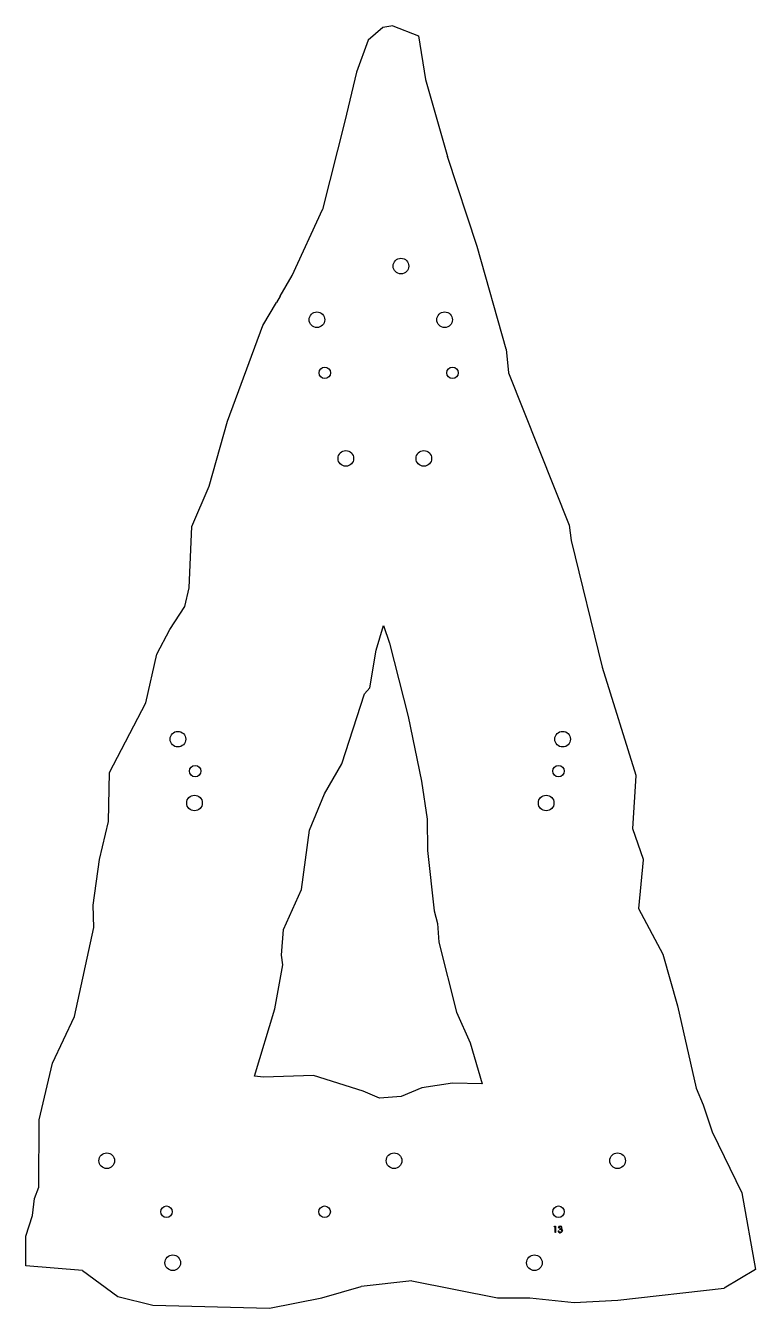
# Model space of a CAD drawing. Header units: millimetres. Extents: x 67 to 638, y 94 to 1099.
import ezdxf

# ---------------------------------------------------------------- set-up
doc = ezdxf.new("R2010")
doc.units = ezdxf.units.MM
doc.linetypes.add('SLD-Durchgehend', pattern=[0])

msp = doc.modelspace()

# ---------------------------------------------------------------- linework, layer by layer
at = {"color": 7, "linetype": 'SLD-Durchgehend', "lineweight": 25}
for p, q in [((346.9, 1097.8), (335.3, 1087.9)), ((354.7, 1099.2), (346.9, 1097.8)), ((354.7, 1099.2), (374.6, 1091.4)), ((335.3, 1087.9), (326.2, 1062.7)), ((374.6, 1091.4), (380.1, 1057.1)), ((326.2, 1062.7), (317, 1024.3)), ((380.1, 1057.1), (397.5, 996.7)), ((317, 1024.3), (299.5, 955.1)), ((420.6, 926.1), (397.5, 996.7)), ((275.8, 903.5), (299.5, 955.1)), ((443.4, 845.7), (420.6, 926.1)), ((266.4, 887.3), (275.8, 903.5)), ((266.4, 887.3), (263.6, 882.4)), ((252.9, 864.2), (263.6, 882.4)), ((225.2, 789.3), (252.9, 864.2)), ((443.4, 845.7), (445.1, 827.1)), ((445.1, 827.1), (492.6, 707.7)), ((210.8, 738.3), (225.2, 789.3)), ((197.1, 706.7), (210.8, 738.3)), ((195, 658.7), (197.1, 706.7)), ((492.6, 707.7), (494.3, 695.9)), ((494.3, 695.9), (518.6, 596.5)), ((191.8, 644), (195, 658.7)), ((180, 626.1), (191.8, 644)), ((169.8, 606.6), (180, 626.1)), ((341.5, 609.8), (347.2, 629.2)), ((347.2, 629.2), (352.1, 615.4)), ((352.1, 615.4), (366.5, 557.9)), ((161.2, 568.7), (169.8, 606.6)), ((336.5, 580.4), (341.5, 609.8)), ((518.6, 596.5), (544.8, 511.8)), ((314.8, 520.7), (332.5, 575.7)), ((332.5, 575.7), (336.5, 580.4)), ((132.7, 514.1), (161.2, 568.7)), ((366.5, 557.9), (377, 507.2)), ((132, 475.5), (132.7, 514.1)), ((301.1, 497.3), (314.8, 520.7)), ((377, 507.2), (381.4, 477.4)), ((544.9, 511.3), (542.4, 470.2)), ((544.8, 511.8), (544.9, 511.3)), ((289.4, 468.8), (301.1, 497.3)), ((125, 445.8), (132, 475.5)), ((381.4, 477.4), (381.7, 452.9)), ((283, 422.3), (289.4, 468.8)), ((542.4, 470.2), (550.7, 446.1)), ((381.7, 452.9), (387, 405.6)), ((119.9, 410.1), (125, 445.8)), ((550.7, 445.6), (547, 407.4)), ((550.7, 446.1), (550.7, 445.6)), ((269.1, 391), (283, 422.3)), ((120.4, 392.5), (119.9, 410.1)), ((387, 405.6), (389.6, 395.7)), ((547, 407.4), (566, 371.6)), ((105.4, 322.8), (120.4, 392.5)), ((389.6, 395.7), (390.7, 381)), ((267.5, 370.8), (269.1, 391)), ((390.7, 381), (404.6, 326.1)), ((262.1, 328.8), (268.5, 363.3)), ((268.5, 363.3), (267.5, 370.8)), ((566, 371.6), (577.6, 331.1)), ((88, 286.2), (105.4, 322.8)), ((246.2, 276.1), (262.1, 328.8)), ((404.6, 326.1), (415.2, 302.1)), ((577.6, 331.1), (592.1, 266.7)), ((415.2, 302.1), (424.7, 270)), ((77.6, 241.9), (88, 286.2)), ((253.4, 275.3), (246.2, 276.1)), ((292.4, 276.5), (253.4, 275.3)), ((331.5, 264.3), (292.4, 276.5)), ((344.3, 258.7), (331.5, 264.3)), ((377.3, 266.8), (361.1, 260.1)), ((401.4, 270.6), (377.3, 266.8)), ((424.7, 270), (401.4, 270.6)), ((592.1, 266.7), (597.7, 253.6)), ((361.1, 260.1), (344.3, 258.7)), ((597.7, 253.6), (604.7, 232.4)), ((77.3, 189.1), (77.6, 241.9)), ((604.7, 232.4), (628, 184.5)), ((74.1, 180.2), (77.3, 189.1)), ((628, 184.5), (638.5, 124.4)), ((72.4, 166.8), (74.1, 180.2)), ((67.3, 150.6), (72.4, 166.8)), ((67.1, 127.5), (67.3, 150.6)), ((111.7, 123.7), (67.1, 127.5)), ((111.7, 123.7), (139.3, 103.5)), ((638.5, 124.4), (614.1, 110)), ((299, 102.3), (329.8, 111.1)), ((369.5, 115.7), (329.8, 111.1)), ((369.5, 115.7), (436.5, 102.3)), ((139.3, 103.5), (166.6, 96.7)), ((258.1, 94.1), (299, 102.3)), ((436.5, 102.3), (462, 102.3)), ((462, 102.3), (496.7, 98.8)), ((496.7, 98.8), (530.9, 100.5)), ((530.9, 100.5), (614.1, 110)), ((166.6, 96.7), (258.1, 94.1))]:
    msp.add_line(p, q, dxfattribs=at)
at = {"color": 2, "linetype": 'SLD-Durchgehend', "lineweight": 25, "true_color": 0xffff00}
for p, q in [((480.9, 157.9), (481.2, 158.4)), ((481.7, 157.9), (480.9, 157.9)), ((481.2, 158.4), (482.1, 158.4)), ((481.7, 153.4), (481.7, 157.9)), ((482.1, 153.4), (481.7, 153.4)), ((482.1, 158.4), (482.1, 153.4)), ((484, 154.8), (484.5, 154.8)), ((484.6, 157.3), (484.2, 157.3)), ((485.4, 155.9), (485.4, 156.4))]:
    msp.add_line(p, q, dxfattribs=at)
at = {"color": 2, "linetype": 'SLD-Durchgehend', "lineweight": 25, "true_color": 0xffff00, "flags": 128}
for points in [[(484.5, 154.8), (484.6, 154.4), (484.8, 154.1)], [(484.8, 154.1), (485.3, 153.9), (485.7, 153.8)], [(485.4, 156.4), (486.2, 156.6), (486.6, 156.9), (486.7, 157.1), (486.7, 157.3)], [(487, 154.9), (486.9, 155.1), (486.8, 155.4), (486.4, 155.7), (485.4, 155.9)], [(486.7, 157.3), (486.6, 157.6), (486.3, 157.9), (485.7, 158)], [(486.6, 156.2), (486.9, 156), (487.1, 155.8)], [(487.1, 155.8), (487.3, 155.3), (487.4, 154.9)]]:
    msp.add_lwpolyline(points, dxfattribs=at)
at = {"color": 7, "linetype": 'SLD-Durchgehend', "lineweight": 25}
for centre, radius in [((361, 910.8), 6.12), ((295.2, 868.8), 6.12), ((395.2, 868.8), 6.13), ((301.3, 827.2), 4.5), ((401.3, 827.2), 4.5), ((317.8, 760.1), 6.12), ((378.9, 760.1), 6.12), ((186.3, 540.1), 6.12), ((487.6, 540.1), 6.12), ((199.8, 515.1), 4.5), ((484.3, 515.1), 4.5), ((199.3, 490.1), 6.12), ((474.7, 490.1), 6.12), ((130.6, 209.8), 6.12), ((355.6, 209.8), 6.12), ((530.6, 209.8), 6.12), ((177.4, 169.8), 4.5), ((301.2, 169.8), 4.5), ((484.3, 169.8), 4.5), ((182.3, 129.8), 6.12), ((465.5, 129.8), 6.12)]:
    msp.add_circle(centre, radius, dxfattribs=at)
at = {"color": 2, "linetype": 'SLD-Durchgehend', "lineweight": 25, "true_color": 0xffff00}
for centre, radius, start, end in [((485.6, 154.9), 1.64, 185.8326, 271.2086), ((485.7, 157), 1.51, 90.0685, 171.4129), ((485.7, 157), 1.07, 88.8961, 163.7827), ((485.8, 157.2), 1.38, 3.4177, 93.2713), ((485.8, 155), 1.15, 263.7268, 355.7156), ((485.7, 155), 1.66, 267.488, 358.5314), ((486, 157.2), 1.17, 300.1095, 0.7257)]:
    msp.add_arc(centre, radius, start, end, dxfattribs=at)

doc.saveas('drawing.dxf')
